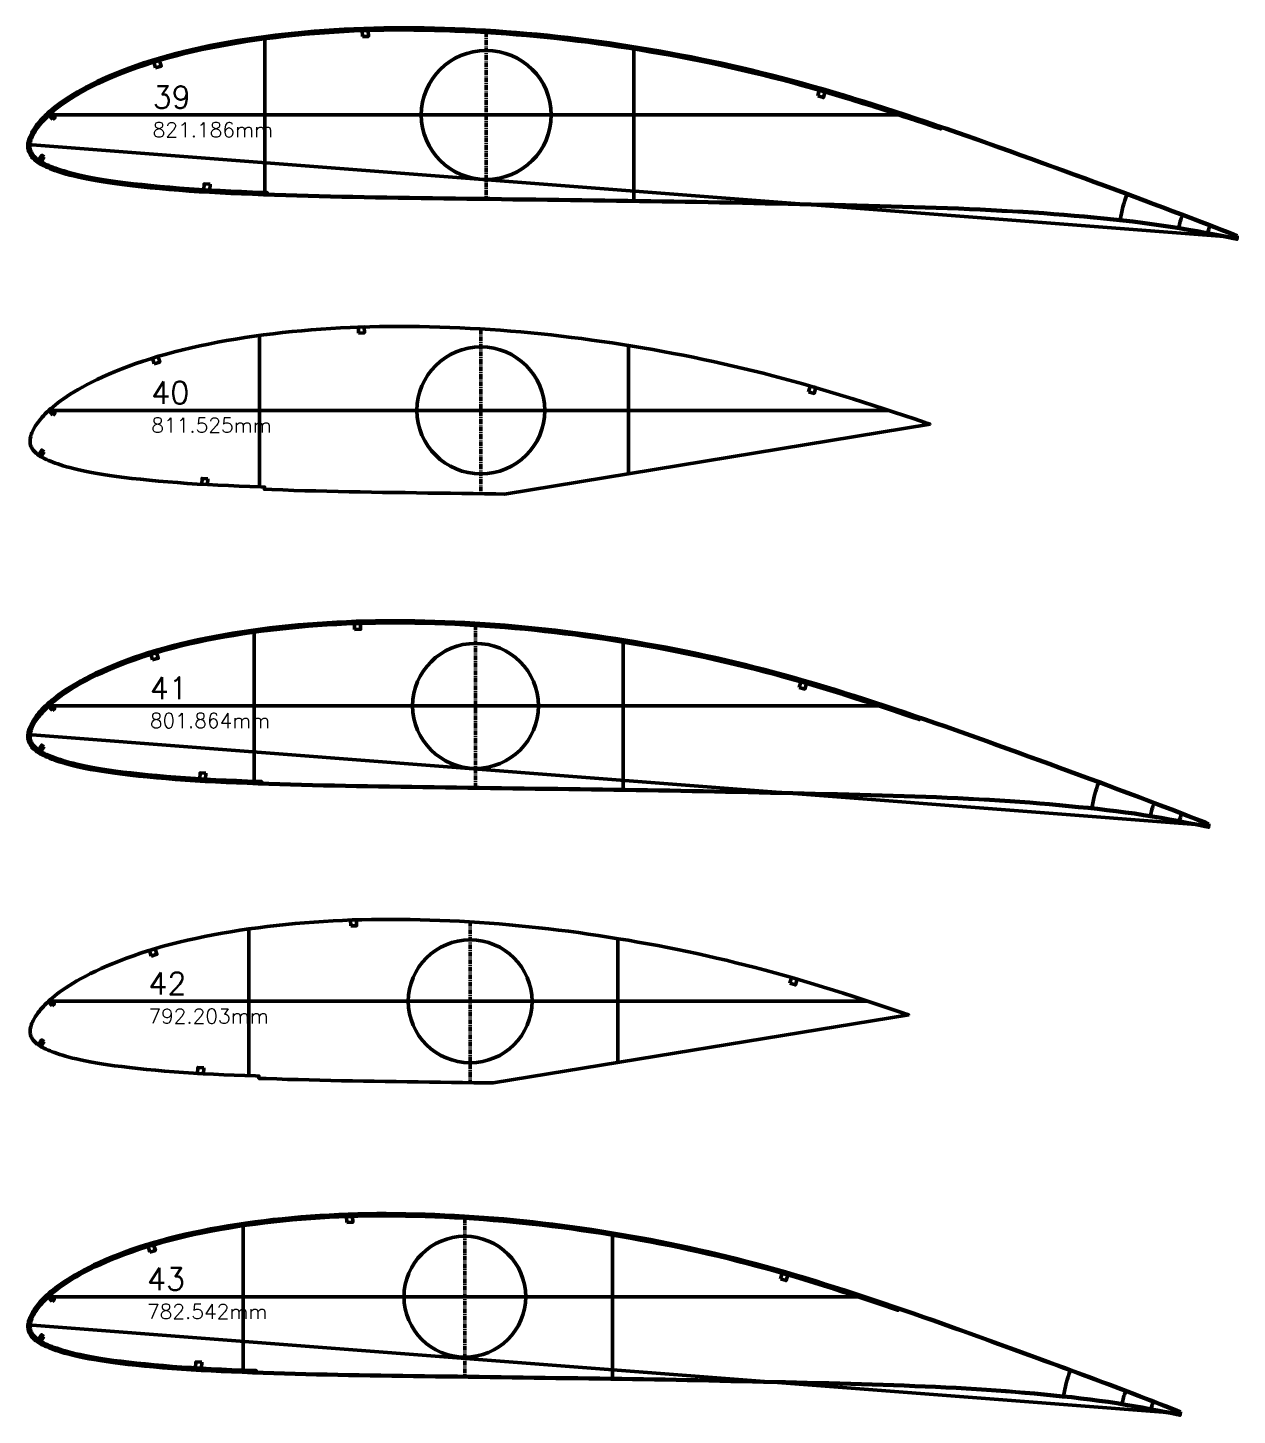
# Model space of a CAD drawing. Header units: metres. Extents: x -3 to 1074, y -15727 to -22.
# Drawn here: x -3 to 816, y -8780 to -7841 of the extents above; entities that cross this region are included whole.
import ezdxf
from ezdxf.enums import TextEntityAlignment as Align

# ---------------------------------------------------------------- set-up
doc = ezdxf.new("R2010")
doc.units = ezdxf.units.M
doc.linetypes.add('CENTER', pattern=[5.08, 3.175, -0.635, 0.635, -0.635])
for name, color, linetype, lineweight in [('FoilLayer', 7, 'Continuous', 50), ('StringerLayer', 7, 'Continuous', 50), ('SubLayer', 7, 'Continuous', 50), ('TextLayer', 7, 'Continuous', 50)]:
    doc.layers.add(name, color=color, linetype=linetype, lineweight=lineweight)
doc.styles.add('MSゴシック', font='romans')

msp = doc.modelspace()

# ---------------------------------------------------------------- linework, layer by layer
at = {"layer": 'FoilLayer'}
for points in [[(816.42, -7981.72), (813.97, -7980.73), (810.04, -7979.2), (805.78, -7977.52), (801.14, -7975.71), (796.07, -7973.78), (790.62, -7971.7), (784.84, -7969.49), (778.81, -7967.18), (772.59, -7964.81), (766.32, -7962.45), (760, -7960.11), (753.59, -7957.69), (747.1, -7955.22), (740.5, -7952.77), (733.79, -7950.29), (726.97, -7947.8), (720.02, -7945.25), (712.96, -7942.66), (705.82, -7940.05), (698.63, -7937.43), (691.41, -7934.79), (684.19, -7932.17), (676.98, -7929.55), (669.76, -7926.94), (662.55, -7924.35), (655.36, -7921.77), (648.19, -7919.22), (641.05, -7916.69), (633.92, -7914.19), (626.8, -7911.71), (619.7, -7909.26), (612.61, -7906.84), (605.54, -7904.44), (598.48, -7902.08), (591.42, -7899.75), (584.37, -7897.45), (577.31, -7895.17), (570.28, -7892.92), (563.29, -7890.71), (556.35, -7888.54), (549.45, -7886.43), (542.58, -7884.38), (535.73, -7882.37), (528.89, -7880.42), (522.06, -7878.51), (515.24, -7876.66), (508.43, -7874.85), (501.62, -7873.09), (494.81, -7871.39), (487.98, -7869.74), (481.15, -7868.13), (474.29, -7866.56), (467.43, -7865.04), (460.55, -7863.57), (453.66, -7862.14), (446.76, -7860.76), (439.84, -7859.43), (432.9, -7858.14), (425.94, -7856.89), (418.97, -7855.68), (411.99, -7854.51), (405.01, -7853.38), (398.02, -7852.31), (391.05, -7851.27), (384.07, -7850.28), (377.11, -7849.35), (370.14, -7848.46), (363.18, -7847.62), (356.22, -7846.82), (349.27, -7846.08), (342.31, -7845.39), (335.36, -7844.75), (328.41, -7844.16), (321.46, -7843.62), (314.5, -7843.13), (307.54, -7842.69), (300.58, -7842.29), (293.63, -7841.95), (286.68, -7841.66), (279.75, -7841.42), (272.82, -7841.23), (265.91, -7841.09), (259.01, -7841), (252.14, -7840.96), (245.32, -7840.97), (238.54, -7841.05), (231.79, -7841.18), (225.07, -7841.39), (218.35, -7841.65), (211.65, -7841.98), (204.96, -7842.37), (198.28, -7842.82), (191.63, -7843.33), (185, -7843.9), (178.41, -7844.53), (171.85, -7845.22), (165.34, -7845.98), (158.86, -7846.8), (152.44, -7847.68), (146.06, -7848.62), (139.75, -7849.63), (133.48, -7850.72), (127.25, -7851.87), (121.1, -7853.06), (115.06, -7854.31), (109.15, -7855.61), (103.34, -7856.98), (97.66, -7858.42), (92.09, -7859.92), (86.63, -7861.49), (81.29, -7863.12), (76.08, -7864.81), (71.02, -7866.54), (66.11, -7868.32), (61.37, -7870.13), (56.81, -7871.96), (52.46, -7873.79), (48.33, -7875.61), (44.44, -7877.41), (40.78, -7879.2), (37.34, -7880.97), (34.14, -7882.7), (31.14, -7884.4), (28.36, -7886.05), (25.77, -7887.65), (23.38, -7889.21), (21.16, -7890.72), (19.1, -7892.19), (17.2, -7893.63), (15.44, -7895.02), (13.81, -7896.37), (12.29, -7897.69), (10.89, -7898.96), (9.58, -7900.2), (8.37, -7901.4), (7.24, -7902.58), (6.2, -7903.72), (5.24, -7904.84), (4.34, -7905.93), (3.51, -7907), (2.74, -7908.04), (2.04, -7909.06), (1.38, -7910.06), (0.76, -7911.03), (0.22, -7911.99), (-0.27, -7912.94), (-0.72, -7913.87), (-1.13, -7914.78), (-1.48, -7915.68), (-1.76, -7916.57), (-2, -7917.45), (-2.2, -7918.32), (-2.35, -7919.17), (-2.45, -7920), (-2.5, -7920.83), (-2.5, -7921.67), (-2.42, -7922.52), (-2.28, -7923.37), (-2.05, -7924.22), (-1.76, -7925.06), (-1.39, -7925.89), (-0.95, -7926.71), (-0.44, -7927.52), (0.15, -7928.29), (0.81, -7929.05), (1.53, -7929.79), (2.31, -7930.51), (3.16, -7931.22), (4.08, -7931.9), (5.07, -7932.56), (6.12, -7933.2), (7.25, -7933.82), (8.46, -7934.43), (9.74, -7935.04), (11.1, -7935.65), (12.55, -7936.26), (14.09, -7936.88), (15.73, -7937.5), (17.49, -7938.13), (19.38, -7938.75), (21.41, -7939.37), (23.59, -7940.01), (25.95, -7940.65), (28.49, -7941.31), (31.24, -7941.98), (34.21, -7942.66), (37.43, -7943.34), (40.93, -7944.01), (44.73, -7944.68), (48.86, -7945.35), (53.33, -7946.04), (58.13, -7946.72), (63.26, -7947.39), (68.71, -7948.04), (74.49, -7948.67), (80.55, -7949.28), (86.86, -7949.88), (93.35, -7950.46), (99.97, -7951.01), (106.7, -7951.5), (113.56, -7951.94), (120.56, -7952.33), (127.69, -7952.71), (134.91, -7953.05), (142.24, -7953.37), (149.65, -7953.67), (157.14, -7953.96), (164.66, -7954.24), (172.19, -7954.51), (179.71, -7954.76), (187.26, -7954.98), (194.84, -7955.18), (202.45, -7955.37), (210.08, -7955.55), (217.7, -7955.72), (225.32, -7955.87), (232.95, -7956), (240.61, -7956.12), (248.31, -7956.23), (256.03, -7956.34), (263.76, -7956.46), (271.5, -7956.57), (279.26, -7956.68), (287.04, -7956.78), (294.83, -7956.89), (302.62, -7957), (310.41, -7957.11), (318.2, -7957.22), (325.98, -7957.34), (333.76, -7957.44), (341.55, -7957.54), (349.34, -7957.64), (357.12, -7957.75), (364.91, -7957.86), (372.7, -7957.98), (380.49, -7958.08), (388.27, -7958.18), (396.06, -7958.28), (403.84, -7958.38), (411.6, -7958.49), (419.36, -7958.6), (427.12, -7958.72), (434.88, -7958.85), (442.63, -7958.98), (450.37, -7959.11), (458.1, -7959.26), (465.83, -7959.42), (473.58, -7959.59), (481.35, -7959.77), (489.12, -7959.94), (496.89, -7960.1), (504.66, -7960.27), (512.43, -7960.44), (520.19, -7960.61), (527.96, -7960.8), (535.72, -7960.98), (543.47, -7961.16), (551.21, -7961.33), (558.93, -7961.52), (566.64, -7961.72), (574.34, -7961.94), (582.06, -7962.16), (589.76, -7962.38), (597.43, -7962.6), (605.04, -7962.83), (612.6, -7963.08), (620.12, -7963.35), (627.62, -7963.64), (635.03, -7963.93), (642.37, -7964.26), (649.67, -7964.63), (656.95, -7965.03), (664.21, -7965.45), (671.4, -7965.87), (678.45, -7966.28), (685.36, -7966.77), (692.25, -7967.33), (699.14, -7967.89), (705.96, -7968.44), (712.68, -7969.03), (719.37, -7969.7), (726.05, -7970.36), (732.66, -7970.99), (739.16, -7971.66), (745.63, -7972.43), (752.15, -7973.27), (758.63, -7974.1), (764.93, -7974.95), (771.11, -7975.9), (777.25, -7976.92), (783.28, -7977.96), (789.1, -7978.97), (794.64, -7979.97), (799.88, -7980.97), (804.8, -7981.9), (809.37, -7982.79), (813.57, -7983.63), (816.17, -7984.17)], [(816.25, -7982.14), (813.81, -7981.15), (809.87, -7979.62), (805.62, -7977.94), (800.98, -7976.13), (795.91, -7974.2), (790.45, -7972.12), (784.68, -7969.91), (778.65, -7967.6), (772.43, -7965.24), (766.16, -7962.87), (759.84, -7960.53), (753.43, -7958.11), (746.94, -7955.65), (740.34, -7953.19), (733.64, -7950.71), (726.82, -7948.22), (719.87, -7945.67), (712.81, -7943.08), (705.67, -7940.48), (698.47, -7937.85), (691.26, -7935.22), (684.04, -7932.59), (676.82, -7929.97), (669.61, -7927.37), (662.4, -7924.78), (655.21, -7922.2), (648.04, -7919.64), (640.9, -7917.11), (633.77, -7914.61), (626.65, -7912.14), (619.55, -7909.69), (616.03, -7908.48), (615.69, -7909.48), (612.13, -7908.26), (605.06, -7905.87), (598.01, -7903.51), (590.96, -7901.18), (583.91, -7898.88), (576.86, -7896.6), (569.83, -7894.35), (562.84, -7892.14), (555.91, -7889.98), (549.02, -7887.87), (542.16, -7885.82), (535.32, -7883.81), (528.49, -7881.86), (521.67, -7879.96), (514.86, -7878.11), (508.06, -7876.3), (501.26, -7874.55), (494.46, -7872.85), (487.64, -7871.2), (480.81, -7869.59), (473.97, -7868.03), (467.11, -7866.51), (460.24, -7865.04), (453.37, -7863.61), (446.48, -7862.23), (439.57, -7860.9), (432.64, -7859.61), (425.69, -7858.36), (418.72, -7857.16), (411.75, -7855.99), (404.78, -7854.87), (397.8, -7853.79), (390.84, -7852.76), (383.87, -7851.77), (376.92, -7850.83), (369.96, -7849.95), (363.01, -7849.11), (356.06, -7848.32), (349.12, -7847.58), (342.17, -7846.88), (335.23, -7846.24), (328.29, -7845.65), (321.35, -7845.11), (314.4, -7844.62), (307.45, -7844.18), (300.51, -7843.79), (293.56, -7843.45), (286.63, -7843.16), (279.71, -7842.92), (272.79, -7842.73), (265.89, -7842.59), (259, -7842.5), (252.15, -7842.46), (245.33, -7842.47), (238.57, -7842.54), (231.84, -7842.68), (225.13, -7842.88), (218.43, -7843.15), (211.73, -7843.48), (205.06, -7843.87), (198.4, -7844.32), (191.76, -7844.83), (185.15, -7845.39), (178.57, -7846.02), (172.02, -7846.71), (165.52, -7847.47), (159.07, -7848.28), (152.66, -7849.16), (146.3, -7850.1), (140, -7851.11), (133.75, -7852.2), (127.54, -7853.34), (121.41, -7854.53), (115.39, -7855.77), (109.49, -7857.07), (103.71, -7858.43), (98.05, -7859.86), (92.5, -7861.36), (87.07, -7862.92), (81.75, -7864.55), (76.57, -7866.22), (71.53, -7867.95), (66.64, -7869.72), (61.93, -7871.52), (57.39, -7873.34), (53.06, -7875.16), (48.96, -7876.97), (45.09, -7878.76), (41.46, -7880.53), (38.06, -7882.29), (34.88, -7884.01), (31.91, -7885.69), (29.15, -7887.32), (26.59, -7888.91), (24.22, -7890.45), (22.03, -7891.94), (20.01, -7893.39), (18.13, -7894.8), (16.4, -7896.18), (14.79, -7897.51), (13.3, -7898.8), (11.92, -7900.05), (10.64, -7901.26), (9.45, -7902.44), (8.35, -7903.59), (7.34, -7904.7), (6.4, -7905.79), (5.52, -7906.85), (4.72, -7907.88), (3.98, -7908.89), (3.29, -7909.89), (2.65, -7910.85), (2.07, -7911.77), (1.55, -7912.67), (1.08, -7913.59), (0.65, -7914.49), (0.27, -7915.32), (-0.05, -7916.14), (-0.32, -7916.96), (-0.54, -7917.78), (-0.72, -7918.58), (-0.86, -7919.35), (-0.95, -7920.12), (-1, -7920.83), (-1, -7921.54), (-0.95, -7922.26), (-0.82, -7922.99), (-0.64, -7923.72), (-0.39, -7924.46), (-0.07, -7925.19), (0.31, -7925.9), (0.76, -7926.61), (1.28, -7927.31), (1.88, -7928.01), (2.54, -7928.69), (3.27, -7929.36), (4.06, -7930.01), (4.91, -7930.65), (5.84, -7931.27), (6.85, -7931.88), (7.93, -7932.48), (9.1, -7933.08), (10.35, -7933.67), (11.68, -7934.27), (13.1, -7934.87), (14.62, -7935.48), (16.24, -7936.09), (17.96, -7936.7), (19.82, -7937.32), (21.83, -7937.93), (23.99, -7938.56), (26.32, -7939.2), (28.84, -7939.85), (31.57, -7940.52), (34.52, -7941.19), (37.72, -7941.86), (41.19, -7942.53), (44.97, -7943.2), (49.09, -7943.87), (53.54, -7944.55), (58.32, -7945.24), (63.43, -7945.9), (68.88, -7946.55), (74.64, -7947.18), (80.7, -7947.79), (87, -7948.39), (93.47, -7948.97), (100.08, -7949.51), (106.8, -7950), (113.64, -7950.44), (120.63, -7950.84), (127.76, -7951.21), (134.98, -7951.55), (142.3, -7951.87), (149.71, -7952.17), (157.2, -7952.46), (159.71, -7952.56), (159.67, -7953.6), (164.68, -7953.79), (172.21, -7954.06), (179.73, -7954.31), (187.27, -7954.53), (194.85, -7954.73), (202.46, -7954.92), (210.09, -7955.1), (217.71, -7955.27), (225.32, -7955.42), (232.95, -7955.55), (240.62, -7955.67), (248.32, -7955.78), (256.03, -7955.89), (263.77, -7956.01), (271.51, -7956.12), (279.27, -7956.23), (287.05, -7956.33), (294.84, -7956.44), (302.63, -7956.55), (310.41, -7956.66), (318.2, -7956.77), (325.99, -7956.89), (333.77, -7956.99), (341.56, -7957.09), (349.34, -7957.19), (357.13, -7957.3), (364.92, -7957.41), (372.71, -7957.53), (380.49, -7957.63), (388.28, -7957.73), (396.06, -7957.83), (403.84, -7957.93), (411.61, -7958.04), (419.37, -7958.15), (427.13, -7958.27), (434.89, -7958.4), (442.64, -7958.53), (450.37, -7958.66), (458.1, -7958.81), (465.84, -7958.97), (473.59, -7959.14), (481.36, -7959.32), (489.13, -7959.49), (496.9, -7959.65), (504.67, -7959.82), (512.44, -7959.99), (520.2, -7960.16), (527.97, -7960.35), (535.73, -7960.53), (543.48, -7960.71), (551.22, -7960.89), (558.94, -7961.07), (566.65, -7961.27), (574.36, -7961.49), (582.07, -7961.71), (589.78, -7961.93), (597.44, -7962.15), (605.06, -7962.38), (612.62, -7962.63), (620.14, -7962.9), (627.63, -7963.19), (635.05, -7963.48), (642.4, -7963.81), (649.7, -7964.18), (656.98, -7964.58), (664.24, -7965.01), (671.43, -7965.42), (678.48, -7965.83), (685.4, -7966.32), (692.29, -7966.88), (699.18, -7967.44), (706, -7967.99), (712.73, -7968.58), (719.42, -7969.25), (726.09, -7969.92), (732.7, -7970.54), (739.21, -7971.21), (745.69, -7971.99), (752.2, -7972.83), (758.69, -7973.66), (765, -7974.5), (771.18, -7975.46), (777.33, -7976.48), (783.35, -7977.51), (789.18, -7978.52), (794.72, -7979.53), (799.97, -7980.53), (804.88, -7981.45), (809.45, -7982.35), (813.66, -7983.19), (816.26, -7983.73)], [(608.45, -8109.38), (608.45, -8109.38), (604.92, -8108.18), (597.94, -8105.81), (590.97, -8103.48), (584, -8101.18), (577.03, -8098.91), (570.06, -8096.66), (563.12, -8094.44), (556.22, -8092.25), (549.36, -8090.11), (542.55, -8088.03), (535.77, -8086), (529.01, -8084.02), (522.27, -8082.09), (515.53, -8080.21), (508.8, -8078.38), (502.08, -8076.6), (495.36, -8074.87), (488.63, -8073.19), (481.9, -8071.55), (475.15, -8069.96), (468.39, -8068.42), (461.61, -8066.92), (454.83, -8065.47), (448.03, -8064.06), (441.22, -8062.7), (434.4, -8061.38), (427.55, -8060.11), (420.68, -8058.87), (413.79, -8057.68), (406.9, -8056.52), (400.01, -8055.42), (393.12, -8054.35), (386.24, -8053.33), (379.35, -8052.36), (372.48, -8051.43), (365.61, -8050.55), (358.74, -8049.72), (351.87, -8048.94), (345.01, -8048.21), (338.15, -8047.53), (331.29, -8046.89), (324.43, -8046.31), (317.57, -8045.78), (310.7, -8045.29), (303.84, -8044.86), (296.97, -8044.47), (290.11, -8044.13), (283.26, -8043.84), (276.41, -8043.6), (269.58, -8043.42), (262.76, -8043.28), (255.95, -8043.19), (249.18, -8043.15), (242.45, -8043.17), (235.76, -8043.24), (229.11, -8043.37), (222.48, -8043.57), (215.86, -8043.84), (209.24, -8044.16), (202.64, -8044.55), (196.06, -8044.99), (189.5, -8045.49), (182.97, -8046.05), (176.47, -8046.68), (170, -8047.36), (163.58, -8048.1), (157.2, -8048.91), (150.86, -8049.78), (144.58, -8050.71), (138.36, -8051.71), (132.18, -8052.78), (126.04, -8053.91), (119.98, -8055.09), (114.03, -8056.31), (108.21, -8057.59), (102.5, -8058.94), (96.9, -8060.35), (91.42, -8061.83), (86.05, -8063.38), (80.8, -8064.98), (75.67, -8066.64), (70.69, -8068.34), (65.87, -8070.09), (61.2, -8071.88), (56.72, -8073.67), (52.45, -8075.47), (48.39, -8077.25), (44.57, -8079.03), (40.98, -8080.78), (37.62, -8082.51), (34.47, -8084.21), (31.54, -8085.87), (28.82, -8087.49), (26.29, -8089.06), (23.94, -8090.58), (21.78, -8092.05), (19.78, -8093.48), (17.93, -8094.88), (16.22, -8096.23), (14.63, -8097.55), (13.16, -8098.83), (11.79, -8100.06), (10.53, -8101.26), (9.35, -8102.42), (8.27, -8103.56), (7.27, -8104.66), (6.33, -8105.74), (5.47, -8106.78), (4.68, -8107.8), (3.94, -8108.8), (3.26, -8109.78), (2.63, -8110.74), (2.06, -8111.64), (1.55, -8112.53), (1.09, -8113.43), (0.66, -8114.32), (0.28, -8115.15), (-0.03, -8115.95), (-0.3, -8116.77), (-0.52, -8117.58), (-0.7, -8118.36), (-0.83, -8119.12), (-0.92, -8119.88), (-0.97, -8120.58), (-0.97, -8121.29), (-0.92, -8121.99), (-0.8, -8122.71), (-0.61, -8123.44), (-0.37, -8124.16), (-0.06, -8124.88), (0.32, -8125.59), (0.76, -8126.29), (1.28, -8126.98), (1.87, -8127.66), (2.52, -8128.34), (3.24, -8129), (4.02, -8129.64), (4.87, -8130.27), (5.78, -8130.89), (6.78, -8131.49), (7.85, -8132.08), (9, -8132.67), (10.23, -8133.26), (11.55, -8133.85), (12.96, -8134.44), (14.45, -8135.04), (16.05, -8135.65), (17.76, -8136.25), (19.59, -8136.86), (21.57, -8137.47), (23.71, -8138.09), (26.02, -8138.72), (28.51, -8139.37), (31.2, -8140.02), (34.12, -8140.69), (37.27, -8141.35), (40.71, -8142.02), (44.45, -8142.67), (48.51, -8143.34), (52.91, -8144.01), (57.64, -8144.69), (62.69, -8145.35), (68.07, -8145.99), (73.76, -8146.61), (79.75, -8147.21), (85.97, -8147.8), (92.37, -8148.37), (98.9, -8148.91), (105.54, -8149.4), (112.31, -8149.83), (119.22, -8150.22), (126.26, -8150.59), (133.39, -8150.93), (140.63, -8151.24), (147.95, -8151.54), (155.35, -8151.83), (157.83, -8151.92), (157.77, -8153.42), (162.73, -8153.6), (170.16, -8153.87), (177.6, -8154.11), (185.05, -8154.33), (192.55, -8154.53), (200.07, -8154.71), (207.61, -8154.89), (215.14, -8155.06), (222.67, -8155.22), (230.21, -8155.34), (237.78, -8155.46), (245.39, -8155.56), (253.01, -8155.68), (260.66, -8155.8), (268.31, -8155.91), (275.98, -8156.01), (283.67, -8156.11), (291.36, -8156.22), (299.06, -8156.33), (306.76, -8156.44), (314.45, -8156.55), (320.31, -8156.64), (608.45, -8109.38)], [(797.21, -8379.8), (794.82, -8378.83), (790.98, -8377.34), (786.82, -8375.7), (782.29, -8373.93), (777.34, -8372.04), (772.01, -8370.01), (766.38, -8367.85), (760.48, -8365.6), (754.41, -8363.29), (748.29, -8360.98), (742.11, -8358.69), (735.85, -8356.33), (729.52, -8353.93), (723.08, -8351.53), (716.53, -8349.11), (709.87, -8346.67), (703.08, -8344.18), (696.19, -8341.66), (689.21, -8339.11), (682.19, -8336.55), (675.14, -8333.98), (668.1, -8331.41), (661.05, -8328.85), (654, -8326.31), (646.96, -8323.78), (639.94, -8321.26), (632.94, -8318.76), (625.96, -8316.3), (619, -8313.85), (612.05, -8311.44), (605.11, -8309.04), (598.2, -8306.68), (591.29, -8304.34), (584.4, -8302.03), (577.51, -8299.76), (570.62, -8297.51), (563.73, -8295.29), (556.86, -8293.09), (550.03, -8290.93), (543.26, -8288.81), (536.52, -8286.75), (529.81, -8284.74), (523.12, -8282.79), (516.45, -8280.88), (509.78, -8279.02), (503.12, -8277.2), (496.47, -8275.44), (489.82, -8273.73), (483.17, -8272.06), (476.5, -8270.45), (469.82, -8268.88), (463.13, -8267.35), (456.43, -8265.87), (449.71, -8264.43), (442.99, -8263.03), (436.25, -8261.69), (429.5, -8260.38), (422.72, -8259.12), (415.92, -8257.9), (409.11, -8256.72), (402.29, -8255.58), (395.48, -8254.48), (388.66, -8253.43), (381.85, -8252.42), (375.04, -8251.45), (368.23, -8250.54), (361.43, -8249.67), (354.63, -8248.85), (347.84, -8248.08), (341.05, -8247.35), (334.26, -8246.68), (327.47, -8246.05), (320.68, -8245.47), (313.89, -8244.94), (307.1, -8244.47), (300.3, -8244.03), (293.51, -8243.65), (286.72, -8243.32), (279.94, -8243.03), (273.16, -8242.79), (266.4, -8242.61), (259.65, -8242.47), (252.92, -8242.39), (246.21, -8242.35), (239.55, -8242.36), (232.92, -8242.43), (226.34, -8242.57), (219.77, -8242.77), (213.22, -8243.03), (206.67, -8243.35), (200.13, -8243.73), (193.62, -8244.17), (187.12, -8244.66), (180.65, -8245.22), (174.21, -8245.84), (167.81, -8246.51), (161.44, -8247.25), (155.12, -8248.05), (148.85, -8248.91), (142.63, -8249.83), (136.46, -8250.82), (130.34, -8251.88), (124.26, -8253), (118.25, -8254.17), (112.36, -8255.38), (106.58, -8256.66), (100.91, -8257.99), (95.36, -8259.39), (89.92, -8260.86), (84.59, -8262.4), (79.38, -8263.99), (74.29, -8265.63), (69.35, -8267.33), (64.55, -8269.06), (59.92, -8270.83), (55.47, -8272.62), (51.22, -8274.4), (47.19, -8276.18), (43.39, -8277.94), (39.82, -8279.69), (36.47, -8281.41), (33.33, -8283.11), (30.41, -8284.76), (27.69, -8286.38), (25.17, -8287.94), (22.83, -8289.46), (20.66, -8290.94), (18.65, -8292.38), (16.8, -8293.78), (15.08, -8295.14), (13.49, -8296.46), (12, -8297.74), (10.63, -8298.98), (9.35, -8300.19), (8.17, -8301.37), (7.07, -8302.52), (6.06, -8303.64), (5.11, -8304.73), (4.24, -8305.79), (3.43, -8306.83), (2.68, -8307.85), (1.99, -8308.85), (1.34, -8309.82), (0.75, -8310.77), (0.21, -8311.71), (-0.26, -8312.63), (-0.7, -8313.54), (-1.1, -8314.43), (-1.44, -8315.31), (-1.72, -8316.18), (-1.95, -8317.04), (-2.15, -8317.88), (-2.29, -8318.72), (-2.39, -8319.53), (-2.44, -8320.34), (-2.44, -8321.16), (-2.37, -8321.99), (-2.22, -8322.82), (-2.01, -8323.65), (-1.72, -8324.47), (-1.36, -8325.29), (-0.93, -8326.09), (-0.43, -8326.87), (0.15, -8327.63), (0.79, -8328.37), (1.49, -8329.09), (2.26, -8329.8), (3.09, -8330.48), (3.98, -8331.15), (4.95, -8331.79), (5.98, -8332.41), (7.08, -8333.02), (8.26, -8333.62), (9.51, -8334.22), (10.84, -8334.81), (12.25, -8335.41), (13.76, -8336.01), (15.36, -8336.62), (17.08, -8337.23), (18.93, -8337.84), (20.91, -8338.45), (23.04, -8339.06), (25.34, -8339.69), (27.82, -8340.34), (30.5, -8340.99), (33.4, -8341.66), (36.55, -8342.32), (39.97, -8342.98), (43.68, -8343.63), (47.71, -8344.29), (52.07, -8344.96), (56.76, -8345.62), (61.77, -8346.28), (67.1, -8346.91), (72.73, -8347.53), (78.66, -8348.12), (84.82, -8348.71), (91.15, -8349.28), (97.62, -8349.81), (104.19, -8350.29), (110.88, -8350.72), (117.72, -8351.1), (124.68, -8351.47), (131.74, -8351.8), (138.89, -8352.12), (146.13, -8352.41), (153.44, -8352.69), (160.79, -8352.97), (168.14, -8353.23), (175.49, -8353.47), (182.85, -8353.68), (190.25, -8353.88), (197.69, -8354.06), (205.14, -8354.24), (212.58, -8354.41), (220.02, -8354.56), (227.46, -8354.69), (234.95, -8354.8), (242.47, -8354.9), (250, -8355.01), (257.55, -8355.13), (265.11, -8355.24), (272.69, -8355.35), (280.29, -8355.45), (287.89, -8355.55), (295.5, -8355.66), (303.1, -8355.77), (310.71, -8355.88), (318.31, -8355.99), (325.91, -8356.09), (333.51, -8356.19), (341.12, -8356.29), (348.72, -8356.39), (356.33, -8356.5), (363.93, -8356.61), (371.54, -8356.72), (379.14, -8356.81), (386.74, -8356.91), (394.33, -8357.01), (401.92, -8357.11), (409.5, -8357.22), (417.07, -8357.34), (424.65, -8357.46), (432.21, -8357.59), (439.77, -8357.72), (447.32, -8357.87), (454.87, -8358.02), (462.44, -8358.19), (470.02, -8358.36), (477.61, -8358.53), (485.2, -8358.69), (492.79, -8358.85), (500.37, -8359.01), (507.95, -8359.19), (515.53, -8359.36), (523.12, -8359.54), (530.69, -8359.72), (538.24, -8359.89), (545.78, -8360.07), (553.3, -8360.27), (560.83, -8360.48), (568.36, -8360.69), (575.89, -8360.91), (583.37, -8361.13), (590.81, -8361.35), (598.18, -8361.6), (605.53, -8361.86), (612.85, -8362.14), (620.09, -8362.43), (627.26, -8362.75), (634.38, -8363.11), (641.5, -8363.5), (648.58, -8363.91), (655.6, -8364.32), (662.49, -8364.72), (669.24, -8365.2), (675.96, -8365.74), (682.69, -8366.3), (689.35, -8366.83), (695.91, -8367.41), (702.45, -8368.06), (708.97, -8368.71), (715.42, -8369.32), (721.77, -8369.97), (728.09, -8370.73), (734.45, -8371.55), (740.78, -8372.36), (746.94, -8373.18), (752.97, -8374.12), (758.96, -8375.11), (764.85, -8376.12), (770.53, -8377.11), (775.94, -8378.09), (781.06, -8379.06), (785.86, -8379.97), (790.32, -8380.84), (794.43, -8381.66), (796.97, -8382.19)], [(797.04, -8380.22), (794.65, -8379.25), (790.81, -8377.76), (786.66, -8376.12), (782.12, -8374.35), (777.18, -8372.46), (771.85, -8370.43), (766.22, -8368.27), (760.32, -8366.02), (754.26, -8363.71), (748.13, -8361.4), (741.96, -8359.11), (735.69, -8356.75), (729.36, -8354.35), (722.92, -8351.95), (716.37, -8349.53), (709.71, -8347.1), (702.93, -8344.61), (696.03, -8342.08), (689.06, -8339.53), (682.04, -8336.97), (674.99, -8334.4), (667.94, -8331.83), (660.9, -8329.28), (653.85, -8326.73), (646.81, -8324.2), (639.78, -8321.68), (632.79, -8319.19), (625.81, -8316.72), (618.85, -8314.28), (611.9, -8311.86), (604.97, -8309.47), (601.54, -8308.29), (601.2, -8309.29), (597.71, -8308.1), (590.82, -8305.76), (583.93, -8303.46), (577.04, -8301.18), (570.16, -8298.94), (563.27, -8296.71), (556.41, -8294.52), (549.59, -8292.36), (542.82, -8290.25), (536.09, -8288.19), (529.39, -8286.18), (522.71, -8284.23), (516.04, -8282.32), (509.39, -8280.47), (502.74, -8278.65), (496.09, -8276.89), (489.46, -8275.18), (482.81, -8273.52), (476.16, -8271.91), (469.49, -8270.34), (462.81, -8268.81), (456.11, -8267.33), (449.41, -8265.9), (442.69, -8264.5), (435.97, -8263.16), (429.22, -8261.86), (422.45, -8260.6), (415.66, -8259.38), (408.86, -8258.2), (402.06, -8257.06), (395.25, -8255.96), (388.44, -8254.91), (381.63, -8253.9), (374.84, -8252.94), (368.04, -8252.03), (361.25, -8251.16), (354.46, -8250.34), (347.68, -8249.57), (340.9, -8248.84), (334.12, -8248.17), (327.34, -8247.54), (320.57, -8246.97), (313.79, -8246.44), (307, -8245.96), (300.22, -8245.53), (293.43, -8245.15), (286.65, -8244.81), (279.88, -8244.53), (273.12, -8244.29), (266.37, -8244.11), (259.63, -8243.97), (252.91, -8243.89), (246.21, -8243.85), (239.56, -8243.86), (232.95, -8243.93), (226.38, -8244.06), (219.83, -8244.26), (213.29, -8244.53), (206.75, -8244.85), (200.23, -8245.22), (193.73, -8245.66), (187.25, -8246.16), (180.79, -8246.71), (174.37, -8247.33), (167.98, -8248), (161.63, -8248.74), (155.33, -8249.53), (149.07, -8250.39), (142.87, -8251.31), (136.72, -8252.3), (130.61, -8253.36), (124.55, -8254.47), (118.56, -8255.64), (112.68, -8256.85), (106.92, -8258.12), (101.28, -8259.45), (95.75, -8260.84), (90.34, -8262.3), (85.03, -8263.83), (79.84, -8265.42), (74.78, -8267.05), (69.86, -8268.74), (65.09, -8270.47), (60.48, -8272.23), (56.05, -8274), (51.83, -8275.78), (47.82, -8277.54), (44.05, -8279.29), (40.5, -8281.02), (37.18, -8282.73), (34.07, -8284.41), (31.18, -8286.05), (28.48, -8287.65), (25.98, -8289.2), (23.67, -8290.7), (21.53, -8292.16), (19.56, -8293.57), (17.73, -8294.95), (16.04, -8296.29), (14.47, -8297.59), (13.01, -8298.85), (11.66, -8300.07), (10.41, -8301.26), (9.26, -8302.41), (8.18, -8303.53), (7.19, -8304.62), (6.27, -8305.68), (5.42, -8306.71), (4.64, -8307.72), (3.91, -8308.7), (3.24, -8309.68), (2.61, -8310.62), (2.05, -8311.51), (1.55, -8312.39), (1.09, -8313.28), (0.67, -8314.16), (0.3, -8314.98), (-0.01, -8315.77), (-0.27, -8316.57), (-0.49, -8317.37), (-0.67, -8318.15), (-0.8, -8318.89), (-0.9, -8319.65), (-0.94, -8320.34), (-0.94, -8321.03), (-0.89, -8321.73), (-0.77, -8322.44), (-0.59, -8323.15), (-0.34, -8323.87), (-0.04, -8324.58), (0.33, -8325.27), (0.77, -8325.96), (1.28, -8326.65), (1.86, -8327.32), (2.51, -8327.99), (3.21, -8328.64), (3.98, -8329.28), (4.82, -8329.9), (5.72, -8330.51), (6.7, -8331.1), (7.76, -8331.69), (8.9, -8332.27), (10.12, -8332.85), (11.42, -8333.43), (12.81, -8334.02), (14.29, -8334.61), (15.87, -8335.21), (17.55, -8335.81), (19.37, -8336.4), (21.32, -8337.01), (23.43, -8337.62), (25.71, -8338.24), (28.17, -8338.88), (30.83, -8339.53), (33.71, -8340.19), (36.83, -8340.85), (40.23, -8341.5), (43.92, -8342.15), (47.94, -8342.8), (52.29, -8343.47), (56.95, -8344.14), (61.95, -8344.79), (67.26, -8345.42), (72.88, -8346.03), (78.8, -8346.63), (84.95, -8347.22), (91.28, -8347.78), (97.73, -8348.31), (104.29, -8348.79), (110.97, -8349.22), (117.8, -8349.6), (124.75, -8349.97), (131.81, -8350.31), (138.95, -8350.62), (146.19, -8350.91), (153.5, -8351.19), (155.95, -8351.28), (155.91, -8352.33), (160.8, -8352.52), (168.15, -8352.78), (175.5, -8353.02), (182.86, -8353.23), (190.27, -8353.43), (197.7, -8353.61), (205.15, -8353.79), (212.59, -8353.96), (220.02, -8354.11), (227.47, -8354.24), (234.95, -8354.35), (242.47, -8354.45), (250.01, -8354.56), (257.56, -8354.68), (265.12, -8354.79), (272.7, -8354.9), (280.3, -8355), (287.9, -8355.1), (295.5, -8355.21), (303.11, -8355.32), (310.72, -8355.43), (318.32, -8355.54), (325.91, -8355.64), (333.52, -8355.74), (341.12, -8355.84), (348.73, -8355.94), (356.33, -8356.05), (363.94, -8356.16), (371.54, -8356.27), (379.14, -8356.36), (386.75, -8356.46), (394.34, -8356.56), (401.92, -8356.66), (409.5, -8356.77), (417.08, -8356.89), (424.65, -8357.01), (432.22, -8357.14), (439.78, -8357.27), (447.33, -8357.42), (454.88, -8357.57), (462.45, -8357.74), (470.03, -8357.91), (477.62, -8358.08), (485.21, -8358.24), (492.8, -8358.4), (500.38, -8358.56), (507.96, -8358.74), (515.55, -8358.91), (523.13, -8359.09), (530.7, -8359.27), (538.26, -8359.44), (545.79, -8359.62), (553.32, -8359.82), (560.84, -8360.03), (568.38, -8360.24), (575.9, -8360.46), (583.39, -8360.68), (590.82, -8360.9), (598.2, -8361.15), (605.55, -8361.41), (612.87, -8361.69), (620.11, -8361.98), (627.28, -8362.3), (634.41, -8362.66), (641.52, -8363.05), (648.61, -8363.47), (655.63, -8363.87), (662.52, -8364.27), (669.27, -8364.75), (676, -8365.3), (682.73, -8365.85), (689.39, -8366.38), (695.96, -8366.96), (702.49, -8367.61), (709.01, -8368.26), (715.46, -8368.87), (721.82, -8369.52), (728.14, -8370.28), (734.51, -8371.1), (740.84, -8371.91), (747, -8372.74), (753.04, -8373.67), (759.04, -8374.67), (764.92, -8375.68), (770.61, -8376.67), (776.03, -8377.65), (781.15, -8378.62), (785.95, -8379.53), (790.41, -8380.4), (794.52, -8381.22), (797.06, -8381.75)], [(593.95, -8509.19), (593.95, -8509.19), (590.51, -8508.02), (583.69, -8505.71), (576.89, -8503.43), (570.08, -8501.19), (563.28, -8498.97), (556.48, -8496.77), (549.7, -8494.6), (542.96, -8492.47), (536.27, -8490.38), (529.62, -8488.35), (523.01, -8486.37), (516.41, -8484.44), (509.82, -8482.55), (503.24, -8480.72), (496.67, -8478.93), (490.11, -8477.19), (483.56, -8475.5), (476.99, -8473.86), (470.42, -8472.26), (463.83, -8470.71), (457.23, -8469.21), (450.61, -8467.74), (443.99, -8466.32), (437.36, -8464.95), (430.71, -8463.62), (424.05, -8462.33), (417.36, -8461.09), (410.65, -8459.89), (403.93, -8458.72), (397.21, -8457.6), (390.48, -8456.51), (383.76, -8455.47), (377.03, -8454.48), (370.32, -8453.53), (363.61, -8452.62), (356.9, -8451.77), (350.19, -8450.96), (343.49, -8450.19), (336.79, -8449.48), (330.09, -8448.81), (323.4, -8448.19), (316.7, -8447.62), (310.01, -8447.1), (303.3, -8446.63), (296.6, -8446.21), (289.9, -8445.83), (283.2, -8445.5), (276.51, -8445.22), (269.83, -8444.98), (263.16, -8444.8), (256.5, -8444.67), (249.86, -8444.58), (243.25, -8444.54), (236.68, -8444.56), (230.15, -8444.63), (223.66, -8444.76), (217.19, -8444.95), (210.72, -8445.21), (204.26, -8445.53), (197.82, -8445.9), (191.4, -8446.33), (184.99, -8446.83), (178.62, -8447.37), (172.27, -8447.98), (165.96, -8448.65), (159.69, -8449.37), (153.46, -8450.16), (147.28, -8451.01), (141.15, -8451.91), (135.07, -8452.89), (129.04, -8453.94), (123.05, -8455.04), (117.13, -8456.19), (111.33, -8457.39), (105.64, -8458.64), (100.06, -8459.95), (94.6, -8461.33), (89.25, -8462.78), (84.01, -8464.28), (78.88, -8465.85), (73.88, -8467.47), (69.02, -8469.13), (64.31, -8470.84), (59.76, -8472.58), (55.39, -8474.33), (51.21, -8476.08), (47.26, -8477.83), (43.53, -8479.56), (40.02, -8481.27), (36.74, -8482.96), (33.67, -8484.62), (30.81, -8486.24), (28.15, -8487.82), (25.68, -8489.35), (23.39, -8490.83), (21.28, -8492.27), (19.33, -8493.67), (17.53, -8495.03), (15.86, -8496.35), (14.3, -8497.64), (12.87, -8498.88), (11.53, -8500.09), (10.3, -8501.26), (9.16, -8502.39), (8.1, -8503.5), (7.12, -8504.57), (6.21, -8505.62), (5.37, -8506.64), (4.59, -8507.64), (3.88, -8508.61), (3.21, -8509.57), (2.6, -8510.5), (2.04, -8511.38), (1.54, -8512.25), (1.09, -8513.13), (0.68, -8514), (0.31, -8514.8), (0, -8515.58), (-0.25, -8516.38), (-0.47, -8517.17), (-0.64, -8517.93), (-0.78, -8518.67), (-0.87, -8519.41), (-0.91, -8520.09), (-0.92, -8520.78), (-0.86, -8521.46), (-0.74, -8522.16), (-0.56, -8522.87), (-0.32, -8523.57), (-0.02, -8524.27), (0.34, -8524.96), (0.77, -8525.64), (1.28, -8526.31), (1.85, -8526.98), (2.49, -8527.64), (3.19, -8528.28), (3.95, -8528.91), (4.77, -8529.52), (5.66, -8530.12), (6.63, -8530.71), (7.68, -8531.29), (8.8, -8531.86), (10.01, -8532.44), (11.29, -8533.01), (12.66, -8533.59), (14.12, -8534.18), (15.68, -8534.76), (17.35, -8535.36), (19.14, -8535.95), (21.07, -8536.54), (23.16, -8537.15), (25.41, -8537.76), (27.84, -8538.39), (30.47, -8539.04), (33.31, -8539.69), (36.39, -8540.34), (39.75, -8540.98), (43.39, -8541.62), (47.36, -8542.27), (51.66, -8542.93), (56.27, -8543.59), (61.2, -8544.23), (66.45, -8544.86), (72.01, -8545.46), (77.85, -8546.05), (83.93, -8546.63), (90.18, -8547.19), (96.55, -8547.71), (103.03, -8548.18), (109.63, -8548.61), (116.38, -8548.99), (123.25, -8549.35), (130.22, -8549.68), (137.28, -8549.99), (144.43, -8550.28), (151.65, -8550.56), (154.07, -8550.65), (154.02, -8552.15), (158.85, -8552.33), (166.11, -8552.59), (173.37, -8552.82), (180.65, -8553.04), (187.96, -8553.23), (195.31, -8553.41), (202.67, -8553.59), (210.02, -8553.75), (217.36, -8553.9), (224.72, -8554.03), (232.12, -8554.14), (239.55, -8554.24), (246.99, -8554.35), (254.45, -8554.47), (261.92, -8554.58), (269.41, -8554.68), (276.91, -8554.78), (284.42, -8554.88), (291.94, -8554.98), (299.45, -8555.09), (306.97, -8555.2), (312.69, -8555.29), (593.95, -8509.19)], [(778, -8777.88), (775.66, -8776.93), (771.92, -8775.48), (767.86, -8773.87), (763.43, -8772.15), (758.61, -8770.31), (753.41, -8768.33), (747.91, -8766.22), (742.16, -8764.02), (736.24, -8761.76), (730.26, -8759.51), (724.23, -8757.28), (718.12, -8754.97), (711.94, -8752.63), (705.65, -8750.29), (699.26, -8747.92), (692.76, -8745.55), (686.14, -8743.12), (679.41, -8740.65), (672.61, -8738.17), (665.75, -8735.67), (658.88, -8733.16), (652, -8730.65), (645.12, -8728.16), (638.24, -8725.68), (631.37, -8723.21), (624.52, -8720.75), (617.68, -8718.31), (610.88, -8715.9), (604.09, -8713.52), (597.3, -8711.16), (590.53, -8708.82), (583.78, -8706.51), (577.04, -8704.23), (570.32, -8701.98), (563.59, -8699.76), (556.87, -8697.57), (550.15, -8695.4), (543.44, -8693.25), (536.78, -8691.15), (530.17, -8689.08), (523.59, -8687.07), (517.04, -8685.11), (510.52, -8683.2), (504, -8681.34), (497.5, -8679.52), (491, -8677.75), (484.51, -8676.03), (478.02, -8674.36), (471.52, -8672.74), (465.02, -8671.16), (458.5, -8669.63), (451.97, -8668.14), (445.43, -8666.69), (438.88, -8665.28), (432.31, -8663.92), (425.74, -8662.61), (419.15, -8661.34), (412.53, -8660.11), (405.9, -8658.92), (399.25, -8657.76), (392.6, -8656.65), (385.95, -8655.58), (379.29, -8654.55), (372.64, -8653.56), (366, -8652.62), (359.36, -8651.73), (352.72, -8650.88), (346.09, -8650.08), (339.46, -8649.33), (332.83, -8648.62), (326.2, -8647.96), (319.58, -8647.35), (312.95, -8646.79), (306.33, -8646.27), (299.7, -8645.8), (293.07, -8645.38), (286.43, -8645.01), (279.81, -8644.68), (273.19, -8644.4), (266.58, -8644.17), (259.98, -8643.99), (253.39, -8643.86), (246.82, -8643.78), (240.28, -8643.74), (233.77, -8643.75), (227.31, -8643.82), (220.88, -8643.95), (214.48, -8644.14), (208.08, -8644.4), (201.69, -8644.71), (195.31, -8645.08), (188.95, -8645.51), (182.61, -8646), (176.3, -8646.54), (170.01, -8647.14), (163.76, -8647.8), (157.55, -8648.52), (151.39, -8649.3), (145.26, -8650.14), (139.19, -8651.04), (133.17, -8652), (127.2, -8653.04), (121.26, -8654.13), (115.41, -8655.27), (109.65, -8656.46), (104.01, -8657.7), (98.48, -8659), (93.06, -8660.37), (87.76, -8661.81), (82.55, -8663.3), (77.47, -8664.86), (72.5, -8666.46), (67.68, -8668.11), (63, -8669.81), (58.48, -8671.54), (54.14, -8673.28), (49.99, -8675.02), (46.06, -8676.75), (42.34, -8678.47), (38.86, -8680.18), (35.59, -8681.86), (32.53, -8683.52), (29.68, -8685.13), (27.02, -8686.71), (24.56, -8688.23), (22.28, -8689.72), (20.16, -8691.16), (18.2, -8692.56), (16.39, -8693.93), (14.72, -8695.25), (13.16, -8696.54), (11.72, -8697.79), (10.37, -8699.01), (9.13, -8700.19), (7.97, -8701.34), (6.9, -8702.46), (5.91, -8703.55), (4.99, -8704.61), (4.14, -8705.65), (3.34, -8706.67), (2.61, -8707.66), (1.94, -8708.63), (1.31, -8709.58), (0.73, -8710.51), (0.21, -8711.42), (-0.26, -8712.33), (-0.68, -8713.22), (-1.07, -8714.08), (-1.41, -8714.94), (-1.68, -8715.79), (-1.91, -8716.63), (-2.09, -8717.45), (-2.24, -8718.26), (-2.33, -8719.06), (-2.38, -8719.85), (-2.38, -8720.65), (-2.31, -8721.46), (-2.17, -8722.27), (-1.96, -8723.08), (-1.68, -8723.88), (-1.33, -8724.68), (-0.91, -8725.46), (-0.42, -8726.22), (0.14, -8726.96), (0.77, -8727.69), (1.46, -8728.39), (2.2, -8729.08), (3.01, -8729.75), (3.89, -8730.4), (4.83, -8731.02), (5.84, -8731.63), (6.91, -8732.23), (8.06, -8732.81), (9.28, -8733.39), (10.58, -8733.97), (11.96, -8734.56), (13.43, -8735.14), (14.99, -8735.74), (16.67, -8736.33), (18.47, -8736.93), (20.4, -8737.52), (22.48, -8738.12), (24.73, -8738.74), (27.15, -8739.36), (29.77, -8740.01), (32.6, -8740.65), (35.67, -8741.3), (39, -8741.94), (42.63, -8742.58), (46.56, -8743.22), (50.82, -8743.87), (55.39, -8744.52), (60.28, -8745.16), (65.48, -8745.78), (70.98, -8746.38), (76.76, -8746.96), (82.77, -8747.54), (88.96, -8748.09), (95.27, -8748.61), (101.68, -8749.08), (108.21, -8749.49), (114.88, -8749.87), (121.68, -8750.23), (128.57, -8750.56), (135.54, -8750.86), (142.61, -8751.14), (149.75, -8751.42), (156.91, -8751.69), (164.09, -8751.95), (171.26, -8752.18), (178.45, -8752.39), (185.67, -8752.58), (192.93, -8752.76), (200.2, -8752.93), (207.46, -8753.1), (214.71, -8753.24), (221.98, -8753.37), (229.29, -8753.48), (236.62, -8753.58), (243.98, -8753.69), (251.35, -8753.8), (258.73, -8753.91), (266.12, -8754.01), (273.54, -8754.11), (280.96, -8754.21), (288.38, -8754.31), (295.8, -8754.42), (303.22, -8754.53), (310.64, -8754.64), (318.05, -8754.74), (325.48, -8754.83), (332.9, -8754.93), (340.32, -8755.03), (347.74, -8755.14), (355.16, -8755.25), (362.58, -8755.35), (370, -8755.44), (377.42, -8755.54), (384.83, -8755.63), (392.23, -8755.73), (399.63, -8755.84), (407.02, -8755.96), (414.41, -8756.08), (421.8, -8756.2), (429.17, -8756.33), (436.54, -8756.47), (443.91, -8756.63), (451.29, -8756.79), (458.69, -8756.95), (466.1, -8757.12), (473.51, -8757.28), (480.91, -8757.43), (488.31, -8757.59), (495.71, -8757.76), (503.11, -8757.93), (510.51, -8758.11), (517.9, -8758.28), (525.27, -8758.45), (532.63, -8758.63), (539.97, -8758.82), (547.32, -8759.02), (554.67, -8759.23), (562.01, -8759.44), (569.32, -8759.65), (576.57, -8759.87), (583.77, -8760.11), (590.94, -8760.37), (598.08, -8760.64), (605.15, -8760.92), (612.14, -8761.24), (619.1, -8761.59), (626.04, -8761.97), (632.95, -8762.37), (639.81, -8762.77), (646.53, -8763.16), (653.11, -8763.62), (659.67, -8764.16), (666.24, -8764.7), (672.74, -8765.22), (679.14, -8765.78), (685.52, -8766.42), (691.88, -8767.05), (698.18, -8767.65), (704.38, -8768.28), (710.54, -8769.03), (716.75, -8769.82), (722.93, -8770.62), (728.94, -8771.42), (734.82, -8772.33), (740.67, -8773.3), (746.42, -8774.29), (751.97, -8775.25), (757.24, -8776.21), (762.24, -8777.16), (766.92, -8778.04), (771.28, -8778.89), (775.28, -8779.69), (777.76, -8780.21)], [(777.83, -8778.29), (775.5, -8777.35), (771.75, -8775.9), (767.7, -8774.29), (763.27, -8772.57), (758.44, -8770.73), (753.25, -8768.75), (747.75, -8766.64), (742, -8764.44), (736.08, -8762.19), (730.1, -8759.93), (724.07, -8757.7), (717.96, -8755.39), (711.78, -8753.05), (705.5, -8750.71), (699.11, -8748.35), (692.61, -8745.97), (685.98, -8743.54), (679.26, -8741.08), (672.45, -8738.59), (665.6, -8736.09), (658.72, -8733.58), (651.84, -8731.08), (644.97, -8728.58), (638.09, -8726.1), (631.22, -8723.63), (624.36, -8721.17), (617.53, -8718.74), (610.73, -8716.33), (603.94, -8713.95), (597.16, -8711.59), (590.39, -8709.25), (587.04, -8708.1), (586.7, -8709.1), (583.3, -8707.94), (576.57, -8705.66), (569.85, -8703.41), (563.13, -8701.19), (556.41, -8699), (549.69, -8696.83), (542.99, -8694.68), (536.33, -8692.58), (529.73, -8690.52), (523.16, -8688.51), (516.62, -8686.55), (510.11, -8684.64), (503.6, -8682.78), (497.1, -8680.97), (490.61, -8679.2), (484.13, -8677.48), (477.65, -8675.82), (471.17, -8674.2), (464.68, -8672.62), (458.17, -8671.09), (451.65, -8669.6), (445.11, -8668.16), (438.57, -8666.75), (432.02, -8665.39), (425.46, -8664.08), (418.87, -8662.81), (412.27, -8661.58), (405.64, -8660.39), (399, -8659.24), (392.36, -8658.13), (385.72, -8657.06), (379.07, -8656.03), (372.43, -8655.05), (365.8, -8654.11), (359.17, -8653.22), (352.54, -8652.37), (345.92, -8651.57), (339.3, -8650.82), (332.68, -8650.11), (326.06, -8649.45), (319.45, -8648.84), (312.84, -8648.28), (306.22, -8647.77), (299.6, -8647.3), (292.98, -8646.88), (286.36, -8646.51), (279.75, -8646.18), (273.14, -8645.9), (266.54, -8645.67), (259.95, -8645.49), (253.37, -8645.36), (246.81, -8645.28), (240.28, -8645.24), (233.79, -8645.25), (227.34, -8645.32), (220.93, -8645.45), (214.54, -8645.64), (208.15, -8645.9), (201.77, -8646.21), (195.41, -8646.58), (189.07, -8647.01), (182.74, -8647.49), (176.44, -8648.03), (170.17, -8648.63), (163.94, -8649.29), (157.74, -8650.01), (151.59, -8650.78), (145.48, -8651.62), (139.43, -8652.52), (133.43, -8653.48), (127.47, -8654.51), (121.55, -8655.61), (115.71, -8656.74), (109.97, -8657.92), (104.35, -8659.16), (98.85, -8660.46), (93.46, -8661.82), (88.17, -8663.25), (82.99, -8664.74), (77.93, -8666.28), (72.99, -8667.88), (68.19, -8669.52), (63.53, -8671.21), (59.04, -8672.93), (54.72, -8674.66), (50.6, -8676.39), (46.69, -8678.12), (43, -8679.82), (39.54, -8681.51), (36.3, -8683.18), (33.27, -8684.82), (30.44, -8686.42), (27.81, -8687.98), (25.38, -8689.49), (23.12, -8690.96), (21.03, -8692.38), (19.11, -8693.76), (17.33, -8695.1), (15.67, -8696.41), (14.14, -8697.68), (12.72, -8698.91), (11.41, -8700.1), (10.19, -8701.25), (9.06, -8702.37), (8.01, -8703.47), (7.05, -8704.53), (6.15, -8705.57), (5.32, -8706.58), (4.55, -8707.55), (3.85, -8708.51), (3.19, -8709.46), (2.58, -8710.38), (2.03, -8711.25), (1.54, -8712.11), (1.1, -8712.98), (0.69, -8713.83), (0.32, -8714.63), (0.02, -8715.4), (-0.23, -8716.18), (-0.44, -8716.96), (-0.62, -8717.71), (-0.75, -8718.44), (-0.84, -8719.18), (-0.88, -8719.85), (-0.89, -8720.52), (-0.83, -8721.2), (-0.72, -8721.89), (-0.54, -8722.58), (-0.3, -8723.28), (-0.01, -8723.97), (0.35, -8724.65), (0.78, -8725.32), (1.28, -8725.98), (1.84, -8726.64), (2.47, -8727.29), (3.16, -8727.92), (3.91, -8728.54), (4.72, -8729.15), (5.61, -8729.74), (6.56, -8730.32), (7.59, -8730.89), (8.7, -8731.46), (9.89, -8732.02), (11.16, -8732.59), (12.51, -8733.16), (13.96, -8733.74), (15.5, -8734.32), (17.14, -8734.91), (18.91, -8735.49), (20.82, -8736.08), (22.88, -8736.68), (25.1, -8737.28), (27.5, -8737.91), (30.1, -8738.54), (32.91, -8739.18), (35.95, -8739.83), (39.26, -8740.46), (42.87, -8741.1), (46.79, -8741.74), (51.03, -8742.39), (55.59, -8743.04), (60.46, -8743.67), (65.64, -8744.29), (71.13, -8744.89), (76.9, -8745.47), (82.91, -8746.04), (89.08, -8746.59), (95.38, -8747.11), (101.78, -8747.58), (108.3, -8748), (114.96, -8748.37), (121.75, -8748.73), (128.63, -8749.06), (135.6, -8749.36), (142.67, -8749.65), (149.8, -8749.92), (152.2, -8750.01), (152.16, -8751.06), (156.93, -8751.24), (164.1, -8751.5), (171.27, -8751.73), (178.46, -8751.94), (185.68, -8752.13), (192.94, -8752.31), (200.21, -8752.48), (207.47, -8752.65), (214.72, -8752.79), (221.99, -8752.92), (229.29, -8753.03), (236.63, -8753.13), (243.98, -8753.24), (251.35, -8753.35), (258.73, -8753.46), (266.13, -8753.56), (273.54, -8753.66), (280.96, -8753.76), (288.38, -8753.86), (295.81, -8753.97), (303.23, -8754.08), (310.65, -8754.19), (318.06, -8754.29), (325.48, -8754.38), (332.9, -8754.48), (340.33, -8754.58), (347.75, -8754.69), (355.17, -8754.8), (362.59, -8754.9), (370.01, -8754.99), (377.43, -8755.09), (384.84, -8755.18), (392.24, -8755.28), (399.64, -8755.39), (407.03, -8755.51), (414.42, -8755.63), (421.81, -8755.75), (429.18, -8755.88), (436.55, -8756.02), (443.92, -8756.18), (451.3, -8756.34), (458.7, -8756.5), (466.11, -8756.67), (473.52, -8756.83), (480.92, -8756.98), (488.32, -8757.14), (495.72, -8757.31), (503.12, -8757.48), (510.52, -8757.66), (517.91, -8757.83), (525.29, -8758), (532.64, -8758.18), (539.98, -8758.37), (547.33, -8758.57), (554.68, -8758.78), (562.02, -8758.99), (569.33, -8759.2), (576.58, -8759.42), (583.79, -8759.66), (590.96, -8759.92), (598.1, -8760.19), (605.17, -8760.47), (612.17, -8760.79), (619.12, -8761.14), (626.06, -8761.52), (632.98, -8761.93), (639.83, -8762.32), (646.56, -8762.71), (653.15, -8763.18), (659.71, -8763.71), (666.28, -8764.25), (672.78, -8764.77), (679.19, -8765.33), (685.57, -8765.97), (691.93, -8766.6), (698.22, -8767.2), (704.43, -8767.84), (710.6, -8768.58), (716.81, -8769.38), (722.99, -8770.17), (729.01, -8770.97), (734.9, -8771.89), (740.75, -8772.86), (746.49, -8773.84), (752.05, -8774.81), (757.33, -8775.77), (762.32, -8776.71), (767.01, -8777.6), (771.37, -8778.45), (775.38, -8779.25), (777.85, -8779.77)]]:
    msp.add_lwpolyline(points, close=True, dxfattribs=at)
at = {"layer": 'StringerLayer'}
for points in [[(224.15, -7846.92), (228.14, -7846.8), (228.02, -7842.8), (224.02, -7842.92), (224.15, -7846.92)], [(84.05, -7868.03), (87.88, -7866.86), (86.71, -7863.03), (82.89, -7864.2), (84.05, -7868.03)], [(532.33, -7887.11), (536.17, -7888.23), (537.29, -7884.39), (533.45, -7883.27), (532.33, -7887.11)], [(14.52, -7903.09), (16, -7901.75), (13.32, -7898.78), (11.84, -7900.12), (14.52, -7903.09)], [(8.72, -7928.38), (7.06, -7927.27), (4.84, -7930.6), (6.5, -7931.71), (8.72, -7928.38)], [(120.92, -7946.85), (116.93, -7946.62), (116.7, -7950.61), (120.7, -7950.84), (120.92, -7946.85)], [(221.49, -8047.61), (225.49, -8047.48), (225.36, -8043.49), (221.37, -8043.61), (221.49, -8047.61)], [(83.06, -8068.47), (86.89, -8067.3), (85.72, -8063.48), (81.89, -8064.65), (83.06, -8068.47)], [(526.03, -8087.31), (529.86, -8088.44), (530.99, -8084.6), (527.15, -8083.48), (526.03, -8087.31)], [(14.39, -8103.11), (15.87, -8101.77), (13.18, -8098.8), (11.7, -8100.14), (14.39, -8103.11)], [(8.67, -8128), (7, -8126.89), (4.78, -8130.22), (6.44, -8131.33), (8.67, -8128)], [(119.53, -8146.23), (115.53, -8146.01), (115.31, -8150), (119.3, -8150.23), (119.53, -8146.23)], [(218.83, -8248.3), (222.83, -8248.17), (222.71, -8244.18), (218.71, -8244.3), (218.83, -8248.3)], [(82.07, -8268.92), (85.9, -8267.75), (84.73, -8263.92), (80.9, -8265.09), (82.07, -8268.92)], [(519.72, -8287.52), (523.56, -8288.65), (524.68, -8284.81), (520.85, -8283.68), (519.72, -8287.52)], [(14.25, -8303.13), (15.73, -8301.78), (13.05, -8298.82), (11.56, -8300.16), (14.25, -8303.13)], [(8.61, -8327.62), (6.95, -8326.51), (4.72, -8329.83), (6.38, -8330.95), (8.61, -8327.62)], [(118.13, -8345.62), (114.14, -8345.39), (113.91, -8349.38), (117.9, -8349.61), (118.13, -8345.62)], [(216.17, -8448.99), (220.17, -8448.86), (220.05, -8444.87), (216.05, -8444.99), (216.17, -8448.99)], [(81.08, -8469.36), (84.9, -8468.19), (83.73, -8464.37), (79.91, -8465.54), (81.08, -8469.36)], [(513.42, -8487.73), (517.26, -8488.85), (518.38, -8485.01), (514.54, -8483.89), (513.42, -8487.73)], [(14.11, -8503.15), (15.6, -8501.8), (12.91, -8498.84), (11.43, -8500.18), (14.11, -8503.15)], [(8.55, -8527.24), (6.89, -8526.13), (4.67, -8529.45), (6.33, -8530.57), (8.55, -8527.24)], [(116.74, -8545), (112.74, -8544.78), (112.52, -8548.77), (116.51, -8549), (116.74, -8545)], [(213.51, -8649.68), (217.51, -8649.55), (217.39, -8645.56), (213.39, -8645.68), (213.51, -8649.68)], [(80.09, -8669.81), (83.91, -8668.64), (82.74, -8664.81), (78.92, -8665.98), (80.09, -8669.81)], [(507.12, -8687.94), (510.95, -8689.06), (512.08, -8685.22), (508.24, -8684.1), (507.12, -8687.94)], [(13.98, -8703.17), (15.46, -8701.82), (12.78, -8698.86), (11.29, -8700.2), (13.98, -8703.17)], [(8.49, -8726.86), (6.83, -8725.75), (4.61, -8729.07), (6.27, -8730.18), (8.49, -8726.86)], [(115.34, -8744.39), (111.35, -8744.16), (111.12, -8748.16), (115.11, -8748.38), (115.34, -8744.39)]]:
    msp.add_lwpolyline(points, dxfattribs=at)
at = {"layer": 'SubLayer'}
for p, q in [((157.94, -7848.43), (157.94, -7952.49)), ((407.94, -7855.38), (407.94, -7957.99)), ((587.35, -7900), (11.97, -7900)), ((-2.45, -7919.95), (816.32, -7982.95)), ((154.32, -8049.3), (154.32, -8151.79)), ((404.32, -8056.11), (404.32, -8142.86)), ((580.38, -8100), (11.86, -8100)), ((150.7, -8250.17), (150.7, -8351.08)), ((400.7, -8256.84), (400.7, -8356.64)), ((573.41, -8300), (11.74, -8300)), ((-2.39, -8319.48), (797.11, -8381)), ((147.08, -8451.04), (147.08, -8550.38)), ((397.08, -8457.57), (397.08, -8541.46)), ((566.45, -8500), (11.63, -8500)), ((143.45, -8651.92), (143.45, -8749.68)), ((393.45, -8658.31), (393.45, -8755.3)), ((559.48, -8700), (11.51, -8700)), ((-2.33, -8719.01), (777.91, -8779.05))]:
    msp.add_line(p, q, dxfattribs=at)
at = {"layer": 'SubLayer', "linetype": 'CENTER'}
for p, q in [((307.94, -7844.22), (307.94, -7956.62)), ((304.32, -8044.89), (304.32, -8156.4)), ((300.7, -8245.56), (300.7, -8355.28)), ((297.08, -8446.24), (297.08, -8555.06)), ((293.45, -8646.91), (293.45, -8753.94))]:
    msp.add_line(p, q, dxfattribs=at)
at = {"layer": 'SubLayer'}
for centre, radius, start, end in [((816.32, -7982.95), 80, 158.59143, 171.41081), ((816.32, -7982.95), 40, 157.81204, 170.57309), ((816.32, -7982.95), 20, 156.53539, 171.16204), ((797.11, -8381), 80, 158.62334, 171.46775), ((797.11, -8381), 40, 157.85797, 170.55793), ((797.11, -8381), 20, 156.62643, 171.08713), ((777.91, -8779.05), 80, 158.65678, 171.52469), ((777.91, -8779.05), 40, 157.90431, 170.54277), ((777.91, -8779.05), 20, 156.71746, 171.01223)]:
    msp.add_arc(centre, radius, start, end, dxfattribs=at)
for centre, major_axis, ratio in [((307.94, -7900), (44, 0), 0.992535), ((304.32, -8100), (43.3, 0), 0.99264), ((300.7, -8300), (42.6, 0), 0.992749), ((297.08, -8500), (41.9, 0), 0.992861), ((293.45, -8700), (41.2, 0), 0.992977)]:
    msp.add_ellipse(centre, major_axis=major_axis, ratio=ratio, dxfattribs=at)

# ---------------------------------------------------------------- texts
at = {"layer": 'TextLayer', "style": 'MSゴシック'}
for s, p in [('39', (82.12, -7900)), ('40', (81.15, -8100)), ('41', (80.19, -8300)), ('42', (79.22, -8500)), ('43', (78.25, -8700))]:
    msp.add_text(s, height=15, dxfattribs=at).set_placement(p, align=Align.BOTTOM_LEFT)
for s, p in [('821.186mm', (82.12, -7905)), ('811.525mm', (81.15, -8105)), ('801.864mm', (80.19, -8305)), ('792.203mm', (79.22, -8505)), ('782.542mm', (78.25, -8705))]:
    msp.add_text(s, height=10, dxfattribs=at).set_placement(p, align=Align.TOP_LEFT)

doc.saveas('drawing.dxf')
